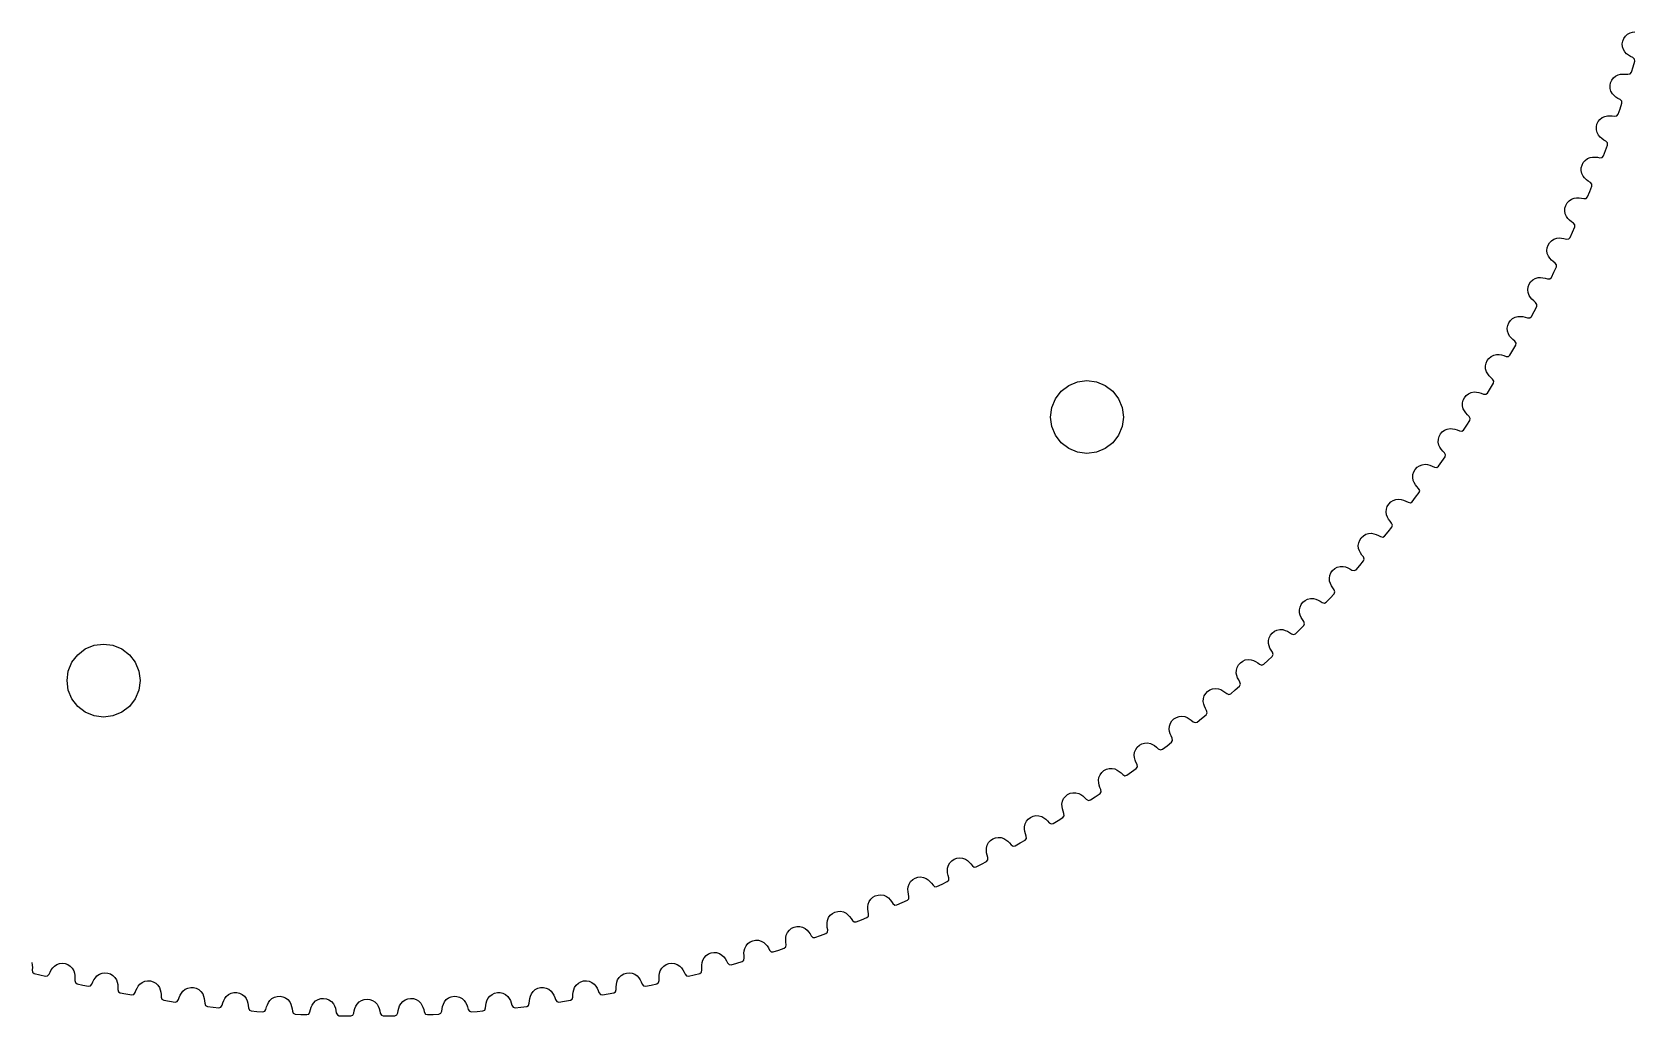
# Model space of a CAD drawing. Header units: metres. Extents: x -60 to 60, y -60 to 60.
# Drawn here: x -15.1 to 57.3, y -59.6 to -15.1 of the extents above; entities that cross this region are included whole.
import ezdxf

# ---------------------------------------------------------------- set-up
doc = ezdxf.new("R2010")
doc.units = ezdxf.units.M

msp = doc.modelspace()

# ---------------------------------------------------------------- linework, layer by layer
for p, q in [((56.9514, -15.2292), (57.0698, -15.1648)), ((57.0698, -15.1648), (57.1764, -15.139)), ((57.1764, -15.139), (57.2847, -15.1246)), ((56.714, -15.6675), (56.7337, -15.541)), ((56.7233, -15.7957), (56.714, -15.6675)), ((56.7621, -15.9202), (56.7233, -15.7957)), ((56.7337, -15.541), (56.7813, -15.422)), ((56.8312, -16.0358), (56.7621, -15.9202)), ((56.7813, -15.422), (56.8545, -15.3165)), ((56.8545, -15.3165), (56.9514, -15.2292)), ((56.9097, -16.1124), (56.8312, -16.0358)), ((56.9956, -16.18), (56.9097, -16.1124)), ((57.0882, -16.2379), (56.9956, -16.18)), ((57.1871, -16.2855), (57.0882, -16.2379)), ((57.264, -16.358), (57.1871, -16.2855)), ((57.2, -16.7011), (57.2723, -16.4493)), ((57.2723, -16.4493), (57.264, -16.358)), ((56.1827, -17.428), (56.2342, -17.3108)), ((56.2342, -17.3108), (56.311, -17.2077)), ((56.311, -17.2077), (56.4107, -17.1237)), ((56.4107, -17.1237), (56.5312, -17.0633)), ((56.5312, -17.0633), (56.6386, -17.0411)), ((56.6386, -17.0411), (56.7473, -17.0303)), ((56.7473, -17.0303), (56.8566, -17.0313)), ((56.8566, -17.0313), (56.9655, -17.0444)), ((56.9655, -17.0444), (57.0693, -17.0247)), ((57.0693, -17.0247), (57.1255, -16.9522)), ((57.1255, -16.9522), (57.2, -16.7011)), ((56.1588, -17.5539), (56.1827, -17.428)), ((56.1638, -17.6822), (56.1588, -17.5539)), ((56.1984, -17.808), (56.1638, -17.6822)), ((56.2636, -17.9259), (56.1984, -17.808)), ((56.3395, -18.0051), (56.2636, -17.9259)), ((56.4231, -18.0755), (56.3395, -18.0051)), ((56.5138, -18.1365), (56.4231, -18.0755)), ((56.611, -18.1873), (56.5138, -18.1365)), ((56.5271, -18.8516), (56.6099, -18.6031)), ((56.6099, -18.6031), (56.6907, -18.3539)), ((56.6854, -18.2623), (56.611, -18.1873)), ((56.6907, -18.3539), (56.6854, -18.2623)), ((55.5409, -19.4206), (55.569, -19.2957)), ((55.5415, -19.5491), (55.5409, -19.4206)), ((55.572, -19.6759), (55.5415, -19.5491)), ((55.569, -19.2957), (55.6244, -19.1802)), ((55.6244, -19.1802), (55.7045, -19.0798)), ((55.7045, -19.0798), (55.807, -18.9991)), ((55.807, -18.9991), (55.9294, -18.9428)), ((55.9294, -18.9428), (56.0375, -18.9241)), ((56.0375, -18.9241), (56.1466, -18.917)), ((56.1466, -18.917), (56.2557, -18.9217)), ((56.2557, -18.9217), (56.3641, -18.9384)), ((56.3641, -18.9384), (56.4685, -18.9222)), ((56.4685, -18.9222), (56.5271, -18.8516)), ((55.6332, -19.7959), (55.572, -19.6759)), ((55.7064, -19.8776), (55.6332, -19.7959)), ((55.7876, -19.9508), (55.7064, -19.8776)), ((55.8762, -20.0148), (55.7876, -19.9508)), ((55.9716, -20.0688), (55.8762, -20.0148)), ((55.9567, -20.4843), (56.0457, -20.2379)), ((56.0435, -20.1462), (55.9716, -20.0688)), ((56.0457, -20.2379), (56.0435, -20.1462)), ((54.9524, -21.0282), (55.0359, -20.9305)), ((55.0359, -20.9305), (55.141, -20.8533)), ((55.141, -20.8533), (55.2652, -20.8011)), ((55.2652, -20.8011), (55.3739, -20.7861)), ((55.3739, -20.7861), (55.4831, -20.7826)), ((55.4831, -20.7826), (55.592, -20.7909)), ((55.592, -20.7909), (55.6998, -20.8112)), ((55.6998, -20.8112), (55.8047, -20.7985)), ((55.8047, -20.7985), (55.8656, -20.7299)), ((55.8656, -20.7299), (55.9567, -20.4843)), ((54.8573, -21.3941), (54.8609, -21.2657)), ((54.8835, -21.5218), (54.8573, -21.3941)), ((54.8609, -21.2657), (54.8932, -21.1417)), ((54.9406, -21.6439), (54.8835, -21.5218)), ((54.8932, -21.1417), (54.9524, -21.0282)), ((55.0111, -21.7279), (54.9406, -21.6439)), ((55.0898, -21.8038), (55.0111, -21.7279)), ((55.1762, -21.8707), (55.0898, -21.8038)), ((55.1417, -22.5851), (55.241, -22.3427)), ((55.2698, -21.9279), (55.1762, -21.8707)), ((55.241, -22.3427), (55.3382, -22.0994)), ((55.339, -22.0077), (55.2698, -21.9279)), ((55.3382, -22.0994), (55.339, -22.0077)), ((54.1118, -23.2152), (54.1197, -23.087)), ((54.1197, -23.087), (54.1561, -22.9642)), ((54.1561, -22.9642), (54.2191, -22.8526)), ((54.2191, -22.8526), (54.3057, -22.7578)), ((54.3057, -22.7578), (54.4134, -22.6842)), ((54.4134, -22.6842), (54.5393, -22.6362)), ((54.5393, -22.6362), (54.6484, -22.6248)), ((54.6484, -22.6248), (54.7577, -22.625)), ((54.7577, -22.625), (54.8663, -22.6369)), ((54.8663, -22.6369), (54.9733, -22.6608)), ((54.9733, -22.6608), (55.0786, -22.6516)), ((55.0786, -22.6516), (55.1417, -22.5851)), ((54.1337, -23.3438), (54.1118, -23.2152)), ((54.1867, -23.4676), (54.1337, -23.3438)), ((54.2544, -23.554), (54.1867, -23.4676)), ((54.3305, -23.6324), (54.2544, -23.554)), ((54.4146, -23.7022), (54.3305, -23.6324)), ((54.5062, -23.7625), (54.4146, -23.7022)), ((54.5727, -23.8445), (54.5062, -23.7625)), ((54.5688, -23.9362), (54.5727, -23.8445)), ((53.4252, -24.6516), (53.515, -24.5597)), ((53.515, -24.5597), (53.625, -24.4897)), ((53.625, -24.4897), (53.7524, -24.446)), ((53.7524, -24.446), (53.8618, -24.4382)), ((53.8618, -24.4382), (53.9711, -24.442)), ((53.9711, -24.442), (54.0792, -24.4576)), ((54.0792, -24.4576), (54.1854, -24.4851)), ((54.1854, -24.4851), (54.2909, -24.4794)), ((54.2909, -24.4794), (54.3562, -24.4151)), ((54.3562, -24.4151), (54.4635, -24.1761)), ((54.4635, -24.1761), (54.5688, -23.9362)), ((53.3058, -25.0104), (53.3181, -24.8825)), ((53.3234, -25.1396), (53.3058, -25.0104)), ((53.3181, -24.8825), (53.3585, -24.761)), ((53.3723, -25.2652), (53.3234, -25.1396)), ((53.3585, -24.761), (53.4252, -24.6516)), ((53.437, -25.3537), (53.3723, -25.2652)), ((53.5105, -25.4347), (53.437, -25.3537)), ((53.5101, -26.2177), (53.6253, -25.9825)), ((53.5922, -25.5072), (53.5105, -25.4347)), ((53.6817, -25.5705), (53.5922, -25.5072)), ((53.6253, -25.9825), (53.7385, -25.7462)), ((53.7455, -25.6548), (53.6817, -25.5705)), ((53.7385, -25.7462), (53.7455, -25.6548)), ((52.4404, -26.7776), (52.4568, -26.6502)), ((52.4536, -26.9074), (52.4404, -26.7776)), ((52.4568, -26.6502), (52.5013, -26.5301)), ((52.5013, -26.5301), (52.5716, -26.423)), ((52.5716, -26.423), (52.6644, -26.3342)), ((52.6644, -26.3342), (52.7767, -26.2679)), ((52.7767, -26.2679), (52.9055, -26.2285)), ((52.9055, -26.2285), (53.0152, -26.2244)), ((53.0152, -26.2244), (53.1242, -26.2318)), ((53.1242, -26.2318), (53.2318, -26.251)), ((53.2318, -26.251), (53.337, -26.282)), ((53.337, -26.282), (53.4426, -26.2799)), ((53.4426, -26.2799), (53.5101, -26.2177)), ((52.4982, -27.0345), (52.4536, -26.9074)), ((52.56, -27.1252), (52.4982, -27.0345)), ((52.6307, -27.2085), (52.56, -27.1252)), ((52.7099, -27.2837), (52.6307, -27.2085)), ((52.7973, -27.35), (52.7099, -27.2837)), ((52.8582, -27.4364), (52.7973, -27.35)), ((52.8482, -27.5275), (52.8582, -27.4364)), ((51.5855, -28.2696), (51.6593, -28.165)), ((51.6593, -28.165), (51.755, -28.0793)), ((51.755, -28.0793), (51.8695, -28.0168)), ((51.8695, -28.0168), (51.9996, -27.9816)), ((51.9996, -27.9816), (52.1093, -27.9812)), ((52.1093, -27.9812), (52.218, -27.9923)), ((52.218, -27.9923), (52.3249, -28.0151)), ((52.3249, -28.0151), (52.429, -28.0496)), ((52.429, -28.0496), (52.5346, -28.051)), ((52.5346, -28.051), (52.6041, -27.9911)), ((52.6041, -27.9911), (52.7271, -27.7598)), ((52.7271, -27.7598), (52.8482, -27.5275)), ((51.5163, -28.515), (51.537, -28.3882)), ((51.5252, -28.6451), (51.5163, -28.515)), ((51.5656, -28.7736), (51.5252, -28.6451)), ((51.537, -28.3882), (51.5855, -28.2696)), ((51.6242, -28.8663), (51.5656, -28.7736)), ((51.6921, -28.952), (51.6242, -28.8663)), ((51.7688, -29.0298), (51.6921, -28.952)), ((51.6394, -29.7333), (51.7701, -29.5062)), ((51.8539, -29.099), (51.7688, -29.0298)), ((51.7701, -29.5062), (51.8989, -29.278)), ((51.9119, -29.1873), (51.8539, -29.099)), ((51.8989, -29.278), (51.9119, -29.1873)), ((50.5347, -30.2204), (50.5596, -30.0944)), ((50.5393, -30.3508), (50.5347, -30.2204)), ((50.5753, -30.4806), (50.5393, -30.3508)), ((50.5596, -30.0944), (50.6121, -29.9776)), ((50.6121, -29.9776), (50.6893, -29.8754)), ((50.6893, -29.8754), (50.7879, -29.793)), ((50.7879, -29.793), (50.9044, -29.7344)), ((50.9044, -29.7344), (51.0355, -29.7036)), ((51.0355, -29.7036), (51.1452, -29.7068)), ((51.1452, -29.7068), (51.2535, -29.7216)), ((51.2535, -29.7216), (51.3595, -29.7479)), ((51.3595, -29.7479), (51.4624, -29.7859)), ((51.4624, -29.7859), (51.568, -29.7908)), ((51.568, -29.7908), (51.6394, -29.7333)), ((31.3602, -31.3602), (31.7019, -31.098)), ((31.7019, -31.098), (32.0999, -30.9331)), ((32.0999, -30.9331), (32.5269, -30.8769)), ((32.5269, -30.8769), (32.9539, -30.9331)), ((32.9539, -30.9331), (33.3519, -31.098)), ((33.3519, -31.098), (33.6936, -31.3602)), ((50.6308, -30.5752), (50.5753, -30.4806)), ((50.6958, -30.6631), (50.6308, -30.5752)), ((50.7699, -30.7434), (50.6958, -30.6631)), ((50.7552, -31.2196), (50.8916, -30.9959)), ((50.8526, -30.8154), (50.7699, -30.7434)), ((50.9076, -30.9056), (50.8526, -30.8154)), ((50.8916, -30.9959), (50.9076, -30.9056)), ((30.9331, -32.0999), (31.098, -31.7019)), ((31.098, -31.7019), (31.3602, -31.3602)), ((33.6936, -31.3602), (33.9558, -31.7019)), ((33.9558, -31.7019), (34.1207, -32.0999)), ((49.4967, -31.8922), (49.5258, -31.7671)), ((49.5258, -31.7671), (49.5821, -31.652)), ((49.5821, -31.652), (49.6628, -31.5525)), ((49.6628, -31.5525), (49.764, -31.4734)), ((49.764, -31.4734), (49.8824, -31.4187)), ((49.8824, -31.4187), (50.0145, -31.3923)), ((50.0145, -31.3923), (50.124, -31.3992)), ((50.124, -31.3992), (50.2317, -31.4176)), ((50.2317, -31.4176), (50.3368, -31.4474)), ((50.3368, -31.4474), (50.4384, -31.4888)), ((50.4384, -31.4888), (50.5437, -31.4973)), ((50.5437, -31.4973), (50.617, -31.4422)), ((50.617, -31.4422), (50.7552, -31.2196)), ((30.8769, -32.5269), (30.9331, -32.0999)), ((30.9331, -32.9539), (30.8769, -32.5269)), ((34.1207, -32.0999), (34.1769, -32.5269)), ((34.1769, -32.5269), (34.1207, -32.9539)), ((49.4969, -32.0226), (49.4967, -31.8922)), ((49.5285, -32.1536), (49.4969, -32.0226)), ((49.5809, -32.25), (49.5285, -32.1536)), ((49.6429, -32.34), (49.5809, -32.25)), ((49.7142, -32.4227), (49.6429, -32.34)), ((49.7945, -32.4975), (49.7142, -32.4227)), ((49.8465, -32.5894), (49.7945, -32.4975)), ((31.098, -33.3519), (30.9331, -32.9539)), ((34.1207, -32.9539), (33.9558, -33.3519)), ((48.4366, -33.4042), (48.4968, -33.2912)), ((48.4968, -33.2912), (48.5807, -33.1944)), ((48.5807, -33.1944), (48.6845, -33.1187)), ((48.6845, -33.1187), (48.8047, -33.068)), ((48.8047, -33.068), (48.9376, -33.0461)), ((48.9376, -33.0461), (49.0468, -33.0566)), ((49.0468, -33.0566), (49.1539, -33.0786)), ((49.1539, -33.0786), (49.2579, -33.1119)), ((49.2579, -33.1119), (49.358, -33.1567)), ((49.358, -33.1567), (49.463, -33.1686)), ((49.463, -33.1686), (49.5381, -33.116)), ((49.5381, -33.116), (49.6837, -32.8982)), ((49.6837, -32.8982), (49.8274, -32.6791)), ((49.8274, -32.6791), (49.8465, -32.5894)), ((31.3602, -33.6936), (31.098, -33.3519)), ((31.7019, -33.9558), (31.3602, -33.6936)), ((32.0999, -34.1207), (31.7019, -33.9558)), ((33.3519, -33.9558), (32.9539, -34.1207)), ((33.6936, -33.6936), (33.3519, -33.9558)), ((33.9558, -33.3519), (33.6936, -33.6936)), ((48.3992, -33.6587), (48.4033, -33.5283)), ((48.4265, -33.7906), (48.3992, -33.6587)), ((48.4033, -33.5283), (48.4366, -33.4042)), ((48.4756, -33.8887), (48.4265, -33.7906)), ((48.5345, -33.9807), (48.4756, -33.8887)), ((48.603, -34.0658), (48.5345, -33.9807)), ((32.5269, -34.1769), (32.0999, -34.1207)), ((32.9539, -34.1207), (32.5269, -34.1769)), ((47.4444, -34.7992), (47.5507, -34.727)), ((47.5507, -34.727), (47.6724, -34.6803)), ((47.6724, -34.6803), (47.806, -34.6628)), ((47.806, -34.6628), (47.9148, -34.677)), ((47.9148, -34.677), (48.0211, -34.7025)), ((48.0211, -34.7025), (48.124, -34.7393)), ((48.124, -34.7393), (48.2225, -34.7874)), ((48.3271, -34.8029), (48.4039, -34.7528)), ((48.4039, -34.7528), (48.5567, -34.54)), ((48.5567, -34.54), (48.7076, -34.3259)), ((48.6808, -34.1432), (48.603, -34.0658)), ((48.7297, -34.2369), (48.6808, -34.1432)), ((48.7076, -34.3259), (48.7297, -34.2369)), ((47.2475, -35.2571), (47.256, -35.127)), ((47.2703, -35.3899), (47.2475, -35.2571)), ((47.256, -35.127), (47.2934, -35.0041)), ((47.3161, -35.4896), (47.2703, -35.3899)), ((47.2934, -35.0041), (47.3573, -34.8931)), ((47.3573, -34.8931), (47.4444, -34.7992)), ((48.2225, -34.7874), (48.3271, -34.8029)), ((47.2156, -36.3509), (47.3754, -36.1432)), ((47.372, -35.5835), (47.3161, -35.4896)), ((47.4376, -35.6709), (47.372, -35.5835)), ((47.3754, -36.1432), (47.5334, -35.9342)), ((47.5127, -35.7508), (47.4376, -35.6709)), ((47.5584, -35.8461), (47.5127, -35.7508)), ((47.5334, -35.9342), (47.5584, -35.8461)), ((46.043, -36.8162), (46.0558, -36.6864)), ((46.0614, -36.9497), (46.043, -36.8162)), ((46.0558, -36.6864), (46.0973, -36.5648)), ((46.0973, -36.5648), (46.1649, -36.456)), ((46.1649, -36.456), (46.2551, -36.3651)), ((46.2551, -36.3651), (46.3637, -36.2965)), ((46.3637, -36.2965), (46.487, -36.254)), ((46.487, -36.254), (46.6211, -36.2409)), ((46.6211, -36.2409), (46.7293, -36.2588)), ((46.7293, -36.2588), (46.8347, -36.2878)), ((46.8347, -36.2878), (46.9363, -36.328)), ((46.9363, -36.328), (47.0332, -36.3794)), ((47.0332, -36.3794), (47.1371, -36.3983)), ((47.1371, -36.3983), (47.2156, -36.3509)), ((46.1038, -37.0508), (46.0614, -36.9497)), ((46.1565, -37.1466), (46.1038, -37.0508)), ((46.1412, -37.7061), (46.3061, -37.5025)), ((46.2191, -37.2361), (46.1565, -37.1466)), ((46.2916, -37.3185), (46.2191, -37.2361)), ((46.3341, -37.4152), (46.2916, -37.3185)), ((46.3061, -37.5025), (46.3341, -37.4152)), ((44.787, -38.3342), (44.8042, -38.2049)), ((44.801, -38.4682), (44.787, -38.3342)), ((44.8042, -38.2049), (44.8498, -38.0848)), ((44.8498, -38.0848), (44.9209, -37.9783)), ((44.9209, -37.9783), (45.0141, -37.8904)), ((45.0141, -37.8904), (45.125, -37.8255)), ((45.125, -37.8255), (45.2496, -37.7871)), ((45.2496, -37.7871), (45.384, -37.7785)), ((45.384, -37.7785), (45.4916, -37.8)), ((45.4916, -37.8), (45.596, -37.8325)), ((45.596, -37.8325), (45.6962, -37.8761)), ((45.6962, -37.8761), (45.7913, -37.9307)), ((45.7913, -37.9307), (45.8946, -37.953)), ((45.8946, -37.953), (45.9746, -37.9082)), ((45.9746, -37.9082), (46.1412, -37.7061)), ((44.84, -38.5707), (44.801, -38.4682)), ((44.8895, -38.6682), (44.84, -38.5707)), ((44.8555, -39.2268), (45.0271, -39.0289)), ((44.9491, -38.7597), (44.8895, -38.6682)), ((45.0187, -38.8445), (44.9491, -38.7597)), ((45.058, -38.9426), (45.0187, -38.8445)), ((45.0271, -39.0289), (45.058, -38.9426)), ((43.4811, -39.8093), (43.5026, -39.6807)), ((43.4906, -39.9437), (43.4811, -39.8093)), ((43.5026, -39.6807), (43.5521, -39.5622)), ((43.5521, -39.5622), (43.6268, -39.4581)), ((43.6268, -39.4581), (43.7229, -39.3734)), ((43.7229, -39.3734), (43.8358, -39.3122)), ((43.8358, -39.3122), (43.9617, -39.278)), ((43.9617, -39.278), (44.0963, -39.2739)), ((44.0963, -39.2739), (44.2031, -39.299)), ((44.2031, -39.299), (44.3063, -39.335)), ((44.3063, -39.335), (44.405, -39.3819)), ((44.405, -39.3819), (44.4983, -39.4396)), ((44.4983, -39.4396), (44.6007, -39.4654)), ((44.6007, -39.4654), (44.6822, -39.4233)), ((44.6822, -39.4233), (44.8555, -39.2268)), ((43.5261, -40.0475), (43.4906, -39.9437)), ((43.5197, -40.7038), (43.6978, -40.5117)), ((43.5723, -40.1466), (43.5261, -40.0475)), ((43.6288, -40.24), (43.5723, -40.1466)), ((43.6956, -40.3271), (43.6288, -40.24)), ((43.7316, -40.4264), (43.6956, -40.3271)), ((43.6978, -40.5117), (43.7316, -40.4264)), ((42.1266, -41.24), (42.1524, -41.1122)), ((42.1315, -41.3746), (42.1266, -41.24)), ((42.1524, -41.1122), (42.2058, -40.9954)), ((42.2058, -40.9954), (42.2839, -40.8938)), ((42.2839, -40.8938), (42.3828, -40.8124)), ((42.3828, -40.8124), (42.4977, -40.7551)), ((42.4977, -40.7551), (42.6246, -40.725)), ((42.6246, -40.725), (42.7594, -40.7255)), ((42.7594, -40.7255), (42.8653, -40.7541)), ((42.8653, -40.7541), (42.9672, -40.7935)), ((42.9672, -40.7935), (43.0643, -40.8437)), ((43.0643, -40.8437), (43.1555, -40.9045)), ((43.1555, -40.9045), (43.2571, -40.9337)), ((43.2571, -40.9337), (43.3399, -40.8944)), ((43.3399, -40.8944), (43.5197, -40.7038)), ((42.1636, -41.4796), (42.1315, -41.3746)), ((42.1353, -42.1353), (42.3197, -41.9492)), ((42.2065, -41.5801), (42.1636, -41.4796)), ((42.2599, -41.6754), (42.2065, -41.5801)), ((42.3237, -41.7646), (42.2599, -41.6754)), ((42.3197, -41.9492), (42.3563, -41.8651)), ((42.3563, -41.8651), (42.3237, -41.7646)), ((40.725, -42.6246), (40.7551, -42.4977)), ((40.7255, -42.7594), (40.725, -42.6246)), ((40.7551, -42.4977), (40.8124, -42.3828)), ((40.8124, -42.3828), (40.8938, -42.2839)), ((40.8938, -42.2839), (40.9954, -42.2058)), ((40.9954, -42.2058), (41.1122, -42.1524)), ((41.1122, -42.1524), (41.24, -42.1266)), ((41.24, -42.1266), (41.3746, -42.1315)), ((41.3746, -42.1315), (41.4796, -42.1636)), ((41.4796, -42.1636), (41.5801, -42.2065)), ((41.5801, -42.2065), (41.6754, -42.2599)), ((41.6754, -42.2599), (41.7646, -42.3237)), ((41.7646, -42.3237), (41.8651, -42.3563)), ((41.8651, -42.3563), (41.9492, -42.3197)), ((41.9492, -42.3197), (42.1353, -42.1353)), ((-13.3346, -43.6076), (-13.0724, -43.2659)), ((-13.0724, -43.2659), (-12.7307, -43.0036)), ((-12.7307, -43.0036), (-12.3327, -42.8388)), ((-12.3327, -42.8388), (-11.9057, -42.7826)), ((-11.9057, -42.7826), (-11.4786, -42.8388)), ((-11.4786, -42.8388), (-11.0807, -43.0036)), ((-11.0807, -43.0036), (-10.7389, -43.2659)), ((-10.7389, -43.2659), (-10.4767, -43.6076)), ((40.7038, -43.5197), (40.8944, -43.3399)), ((40.7541, -42.8653), (40.7255, -42.7594)), ((40.7935, -42.9672), (40.7541, -42.8653)), ((40.8437, -43.0643), (40.7935, -42.9672)), ((40.9045, -43.1555), (40.8437, -43.0643)), ((40.8944, -43.3399), (40.9337, -43.2571)), ((40.9337, -43.2571), (40.9045, -43.1555)), ((-13.5557, -44.4326), (-13.4995, -44.0055)), ((-13.4995, -44.0055), (-13.3346, -43.6076)), ((-10.4767, -43.6076), (-10.3119, -44.0055)), ((-10.3119, -44.0055), (-10.2557, -44.4326)), ((39.2739, -44.0963), (39.278, -43.9617)), ((39.299, -44.2031), (39.2739, -44.0963)), ((39.278, -43.9617), (39.3122, -43.8358)), ((39.3122, -43.8358), (39.3734, -43.7229)), ((39.3734, -43.7229), (39.4581, -43.6268)), ((39.4581, -43.6268), (39.5622, -43.5521)), ((39.5622, -43.5521), (39.6807, -43.5026)), ((39.6807, -43.5026), (39.8093, -43.4811)), ((39.8093, -43.4811), (39.9437, -43.4906)), ((39.9437, -43.4906), (40.0475, -43.5261)), ((40.0475, -43.5261), (40.1466, -43.5723)), ((40.1466, -43.5723), (40.24, -43.6288)), ((40.24, -43.6288), (40.3271, -43.6956)), ((40.3271, -43.6956), (40.4264, -43.7316)), ((40.4264, -43.7316), (40.5117, -43.6978)), ((40.5117, -43.6978), (40.7038, -43.5197)), ((-13.4995, -44.8596), (-13.5557, -44.4326)), ((-13.3346, -45.2576), (-13.4995, -44.8596)), ((-10.3119, -44.8596), (-10.4767, -45.2576)), ((-10.2557, -44.4326), (-10.3119, -44.8596)), ((37.9783, -44.9209), (38.0848, -44.8498)), ((38.0848, -44.8498), (38.2049, -44.8042)), ((38.2049, -44.8042), (38.3342, -44.787)), ((38.3342, -44.787), (38.4682, -44.801)), ((38.4682, -44.801), (38.5707, -44.84)), ((38.5707, -44.84), (38.6682, -44.8895)), ((38.6682, -44.8895), (38.7597, -44.9491)), ((39.0289, -45.0271), (39.2268, -44.8555)), ((39.2268, -44.8555), (39.4233, -44.6822)), ((39.335, -44.3063), (39.299, -44.2031)), ((39.3819, -44.405), (39.335, -44.3063)), ((39.4396, -44.4983), (39.3819, -44.405)), ((39.4233, -44.6822), (39.4654, -44.6007)), ((39.4654, -44.6007), (39.4396, -44.4983)), ((-13.0724, -45.5993), (-13.3346, -45.2576)), ((-12.7307, -45.8615), (-13.0724, -45.5993)), ((-10.7389, -45.5993), (-11.0807, -45.8615)), ((-10.4767, -45.2576), (-10.7389, -45.5993)), ((37.7785, -45.384), (37.7871, -45.2496)), ((37.8, -45.4916), (37.7785, -45.384)), ((37.7871, -45.2496), (37.8255, -45.125)), ((37.8325, -45.596), (37.8, -45.4916)), ((37.8255, -45.125), (37.8904, -45.0141)), ((37.8761, -45.6962), (37.8325, -45.596)), ((37.8904, -45.0141), (37.9783, -44.9209)), ((38.7597, -44.9491), (38.8445, -45.0187)), ((38.8445, -45.0187), (38.9426, -45.058)), ((38.9426, -45.058), (39.0289, -45.0271)), ((-12.3327, -46.0264), (-12.7307, -45.8615)), ((-11.9057, -46.0826), (-12.3327, -46.0264)), ((-11.4786, -46.0264), (-11.9057, -46.0826)), ((-11.0807, -45.8615), (-11.4786, -46.0264)), ((36.2965, -46.3637), (36.3651, -46.2551)), ((36.3651, -46.2551), (36.456, -46.1649)), ((36.456, -46.1649), (36.5648, -46.0973)), ((36.5648, -46.0973), (36.6864, -46.0558)), ((36.6864, -46.0558), (36.8162, -46.043)), ((36.8162, -46.043), (36.9497, -46.0614)), ((36.9497, -46.0614), (37.0508, -46.1038)), ((37.0508, -46.1038), (37.1466, -46.1565)), ((37.1466, -46.1565), (37.2361, -46.2191)), ((37.2361, -46.2191), (37.3185, -46.2916)), ((37.3185, -46.2916), (37.4152, -46.3341)), ((37.4152, -46.3341), (37.5025, -46.3061)), ((37.5025, -46.3061), (37.7061, -46.1412)), ((37.7061, -46.1412), (37.9082, -45.9746)), ((37.9307, -45.7913), (37.8761, -45.6962)), ((37.9082, -45.9746), (37.953, -45.8946)), ((37.953, -45.8946), (37.9307, -45.7913)), ((36.2409, -46.6211), (36.254, -46.487)), ((36.2588, -46.7293), (36.2409, -46.6211)), ((36.254, -46.487), (36.2965, -46.3637)), ((36.2878, -46.8347), (36.2588, -46.7293)), ((36.328, -46.9363), (36.2878, -46.8347)), ((36.3794, -47.0332), (36.328, -46.9363)), ((36.3983, -47.1371), (36.3794, -47.0332)), ((34.6628, -47.806), (34.6803, -47.6724)), ((34.6803, -47.6724), (34.727, -47.5507)), ((34.727, -47.5507), (34.7992, -47.4444)), ((34.7992, -47.4444), (34.8931, -47.3573)), ((34.8931, -47.3573), (35.0041, -47.2934)), ((35.0041, -47.2934), (35.127, -47.256)), ((35.127, -47.256), (35.2571, -47.2475)), ((35.2571, -47.2475), (35.3899, -47.2703)), ((35.3899, -47.2703), (35.4896, -47.3161)), ((35.4896, -47.3161), (35.5835, -47.372)), ((35.5835, -47.372), (35.6709, -47.4376)), ((35.6709, -47.4376), (35.7508, -47.5127)), ((35.7508, -47.5127), (35.8461, -47.5584)), ((35.8461, -47.5584), (35.9342, -47.5334)), ((35.9342, -47.5334), (36.1432, -47.3754)), ((36.1432, -47.3754), (36.3509, -47.2156)), ((36.3509, -47.2156), (36.3983, -47.1371)), ((33.1944, -48.5807), (33.2912, -48.4968)), ((33.2912, -48.4968), (33.4042, -48.4366)), ((33.4042, -48.4366), (33.5283, -48.4033)), ((33.5283, -48.4033), (33.6587, -48.3992)), ((33.6587, -48.3992), (33.7906, -48.4265)), ((33.7906, -48.4265), (33.8887, -48.4756)), ((33.8887, -48.4756), (33.9807, -48.5345)), ((34.54, -48.5567), (34.7528, -48.4039)), ((34.677, -47.9148), (34.6628, -47.806)), ((34.7025, -48.0211), (34.677, -47.9148)), ((34.7393, -48.124), (34.7025, -48.0211)), ((34.7874, -48.2225), (34.7393, -48.124)), ((34.7528, -48.4039), (34.8029, -48.3271)), ((34.8029, -48.3271), (34.7874, -48.2225)), ((33.0461, -48.9376), (33.068, -48.8047)), ((33.0566, -49.0468), (33.0461, -48.9376)), ((33.0786, -49.1539), (33.0566, -49.0468)), ((33.068, -48.8047), (33.1187, -48.6845)), ((33.1119, -49.2579), (33.0786, -49.1539)), ((33.1187, -48.6845), (33.1944, -48.5807)), ((33.9807, -48.5345), (34.0658, -48.603)), ((34.0658, -48.603), (34.1432, -48.6808)), ((34.1432, -48.6808), (34.2369, -48.7297)), ((34.2369, -48.7297), (34.3259, -48.7076)), ((34.3259, -48.7076), (34.54, -48.5567)), ((31.3923, -50.0145), (31.4187, -49.8824)), ((31.4187, -49.8824), (31.4734, -49.764)), ((31.4734, -49.764), (31.5525, -49.6628)), ((31.5525, -49.6628), (31.652, -49.5821)), ((31.652, -49.5821), (31.7671, -49.5258)), ((31.7671, -49.5258), (31.8922, -49.4967)), ((31.8922, -49.4967), (32.0226, -49.4969)), ((32.0226, -49.4969), (32.1536, -49.5285)), ((32.1536, -49.5285), (32.25, -49.5809)), ((32.25, -49.5809), (32.34, -49.6429)), ((32.34, -49.6429), (32.4227, -49.7142)), ((32.4227, -49.7142), (32.4975, -49.7945)), ((32.4975, -49.7945), (32.5894, -49.8465)), ((32.5894, -49.8465), (32.6791, -49.8274)), ((32.6791, -49.8274), (32.8982, -49.6837)), ((32.8982, -49.6837), (33.116, -49.5381)), ((33.1567, -49.358), (33.1119, -49.2579)), ((33.116, -49.5381), (33.1686, -49.463)), ((33.1686, -49.463), (33.1567, -49.358)), ((29.793, -50.7879), (29.8754, -50.6893)), ((29.8754, -50.6893), (29.9776, -50.6121)), ((29.9776, -50.6121), (30.0944, -50.5596)), ((30.0944, -50.5596), (30.2204, -50.5347)), ((30.2204, -50.5347), (30.3508, -50.5393)), ((30.3508, -50.5393), (30.4806, -50.5753)), ((30.4806, -50.5753), (30.5752, -50.6308)), ((30.5752, -50.6308), (30.6631, -50.6958)), ((31.2196, -50.7552), (31.4422, -50.617)), ((31.3992, -50.124), (31.3923, -50.0145)), ((31.4176, -50.2317), (31.3992, -50.124)), ((31.4474, -50.3368), (31.4176, -50.2317)), ((31.4422, -50.617), (31.4973, -50.5437)), ((31.4888, -50.4384), (31.4474, -50.3368)), ((31.4973, -50.5437), (31.4888, -50.4384)), ((29.7036, -51.0355), (29.7344, -50.9044)), ((29.7068, -51.1452), (29.7036, -51.0355)), ((29.7216, -51.2535), (29.7068, -51.1452)), ((29.7479, -51.3595), (29.7216, -51.2535)), ((29.7344, -50.9044), (29.793, -50.7879)), ((29.7859, -51.4624), (29.7479, -51.3595)), ((30.6631, -50.6958), (30.7434, -50.7699)), ((30.7434, -50.7699), (30.8154, -50.8526)), ((30.8154, -50.8526), (30.9056, -50.9076)), ((30.9056, -50.9076), (30.9959, -50.8916)), ((30.9959, -50.8916), (31.2196, -50.7552)), ((27.9812, -52.1093), (27.9816, -51.9996)), ((27.9923, -52.218), (27.9812, -52.1093)), ((27.9816, -51.9996), (28.0168, -51.8695)), ((28.0168, -51.8695), (28.0793, -51.755)), ((28.0793, -51.755), (28.165, -51.6593)), ((28.165, -51.6593), (28.2696, -51.5855)), ((28.2696, -51.5855), (28.3882, -51.537)), ((28.3882, -51.537), (28.515, -51.5163)), ((28.515, -51.5163), (28.6451, -51.5252)), ((28.6451, -51.5252), (28.7736, -51.5656)), ((28.7736, -51.5656), (28.8663, -51.6242)), ((28.8663, -51.6242), (28.952, -51.6921)), ((28.952, -51.6921), (29.0298, -51.7688)), ((29.0298, -51.7688), (29.099, -51.8539)), ((29.099, -51.8539), (29.1873, -51.9119)), ((29.1873, -51.9119), (29.278, -51.8989)), ((29.278, -51.8989), (29.5062, -51.7701)), ((29.5062, -51.7701), (29.7333, -51.6394)), ((29.7333, -51.6394), (29.7908, -51.568)), ((29.7908, -51.568), (29.7859, -51.4624)), ((26.2285, -52.9055), (26.2679, -52.7767)), ((26.2679, -52.7767), (26.3342, -52.6644)), ((26.3342, -52.6644), (26.423, -52.5716)), ((26.423, -52.5716), (26.5301, -52.5013)), ((26.5301, -52.5013), (26.6502, -52.4568)), ((26.6502, -52.4568), (26.7776, -52.4404)), ((26.7776, -52.4404), (26.9074, -52.4536)), ((26.9074, -52.4536), (27.0345, -52.4982)), ((27.0345, -52.4982), (27.1252, -52.56)), ((27.1252, -52.56), (27.2085, -52.6307)), ((27.2085, -52.6307), (27.2837, -52.7099)), ((27.2837, -52.7099), (27.35, -52.7973)), ((27.35, -52.7973), (27.4364, -52.8582)), ((27.4364, -52.8582), (27.5275, -52.8482)), ((27.5275, -52.8482), (27.7598, -52.7271)), ((27.7598, -52.7271), (27.9911, -52.6041)), ((27.9911, -52.6041), (28.051, -52.5346)), ((28.0151, -52.3249), (27.9923, -52.218)), ((28.0496, -52.429), (28.0151, -52.3249)), ((28.051, -52.5346), (28.0496, -52.429)), ((24.4897, -53.625), (24.5597, -53.515)), ((24.5597, -53.515), (24.6516, -53.4252)), ((24.6516, -53.4252), (24.761, -53.3585)), ((24.761, -53.3585), (24.8825, -53.3181)), ((24.8825, -53.3181), (25.0104, -53.3058)), ((25.0104, -53.3058), (25.1396, -53.3234)), ((25.1396, -53.3234), (25.2652, -53.3723)), ((25.2652, -53.3723), (25.3537, -53.437)), ((25.3537, -53.437), (25.4347, -53.5105)), ((25.4347, -53.5105), (25.5072, -53.5922)), ((25.9825, -53.6253), (26.2177, -53.5101)), ((26.2177, -53.5101), (26.2799, -53.4426)), ((26.2244, -53.0152), (26.2285, -52.9055)), ((26.2318, -53.1242), (26.2244, -53.0152)), ((26.251, -53.2318), (26.2318, -53.1242)), ((26.282, -53.337), (26.251, -53.2318)), ((26.2799, -53.4426), (26.282, -53.337)), ((22.6842, -54.4134), (22.7578, -54.3057)), ((22.7578, -54.3057), (22.8526, -54.2191)), ((22.8526, -54.2191), (22.9642, -54.1561)), ((22.9642, -54.1561), (23.087, -54.1197)), ((23.087, -54.1197), (23.2152, -54.1118)), ((23.2152, -54.1118), (23.3438, -54.1337)), ((23.3438, -54.1337), (23.4676, -54.1867)), ((23.4676, -54.1867), (23.554, -54.2544)), ((23.554, -54.2544), (23.6324, -54.3305)), ((24.4151, -54.3562), (24.4794, -54.2909)), ((24.4382, -53.8618), (24.446, -53.7524)), ((24.442, -53.9711), (24.4382, -53.8618)), ((24.4576, -54.0792), (24.442, -53.9711)), ((24.446, -53.7524), (24.4897, -53.625)), ((24.4851, -54.1854), (24.4576, -54.0792)), ((24.4794, -54.2909), (24.4851, -54.1854)), ((25.5072, -53.5922), (25.5705, -53.6817)), ((25.5705, -53.6817), (25.6548, -53.7455)), ((25.6548, -53.7455), (25.7462, -53.7385)), ((25.7462, -53.7385), (25.9825, -53.6253)), ((20.8533, -55.141), (20.9305, -55.0359)), ((20.9305, -55.0359), (21.0282, -54.9524)), ((21.0282, -54.9524), (21.1417, -54.8932)), ((21.1417, -54.8932), (21.2657, -54.8609)), ((21.2657, -54.8609), (21.3941, -54.8573)), ((21.3941, -54.8573), (21.5218, -54.8835)), ((21.5218, -54.8835), (21.6439, -54.9406)), ((21.6439, -54.9406), (21.7279, -55.0111)), ((21.7279, -55.0111), (21.8038, -55.0898)), ((22.6248, -54.6484), (22.6362, -54.5393)), ((22.625, -54.7577), (22.6248, -54.6484)), ((22.6369, -54.8663), (22.625, -54.7577)), ((22.6362, -54.5393), (22.6842, -54.4134)), ((22.6608, -54.9733), (22.6369, -54.8663)), ((22.6516, -55.0786), (22.6608, -54.9733)), ((23.6324, -54.3305), (23.7022, -54.4146)), ((23.7022, -54.4146), (23.7625, -54.5062)), ((23.7625, -54.5062), (23.8445, -54.5727)), ((23.8445, -54.5727), (23.9362, -54.5688)), ((23.9362, -54.5688), (24.1761, -54.4635)), ((24.1761, -54.4635), (24.4151, -54.3562)), ((18.9991, -55.807), (19.0798, -55.7045)), ((19.0798, -55.7045), (19.1802, -55.6244)), ((19.1802, -55.6244), (19.2957, -55.569)), ((19.2957, -55.569), (19.4206, -55.5409)), ((19.4206, -55.5409), (19.5491, -55.5415)), ((19.5491, -55.5415), (19.6759, -55.572)), ((19.6759, -55.572), (19.7959, -55.6332)), ((19.7959, -55.6332), (19.8776, -55.7064)), ((19.8776, -55.7064), (19.9508, -55.7876)), ((20.7826, -55.4831), (20.7861, -55.3739)), ((20.7909, -55.592), (20.7826, -55.4831)), ((20.7861, -55.3739), (20.8011, -55.2652)), ((20.8112, -55.6998), (20.7909, -55.592)), ((20.7985, -55.8047), (20.8112, -55.6998)), ((20.8011, -55.2652), (20.8533, -55.141)), ((21.8038, -55.0898), (21.8707, -55.1762)), ((21.8707, -55.1762), (21.9279, -55.2698)), ((21.9279, -55.2698), (22.0077, -55.339)), ((22.0077, -55.339), (22.0994, -55.3382)), ((22.0994, -55.3382), (22.3427, -55.241)), ((22.3427, -55.241), (22.5851, -55.1417)), ((22.5851, -55.1417), (22.6516, -55.0786)), ((17.0633, -56.5312), (17.1237, -56.4107)), ((17.1237, -56.4107), (17.2077, -56.311)), ((17.2077, -56.311), (17.3108, -56.2342)), ((17.3108, -56.2342), (17.428, -56.1827)), ((17.428, -56.1827), (17.5539, -56.1588)), ((17.5539, -56.1588), (17.6822, -56.1638)), ((17.6822, -56.1638), (17.808, -56.1984)), ((17.808, -56.1984), (17.9259, -56.2636)), ((17.9259, -56.2636), (18.0051, -56.3395)), ((18.0051, -56.3395), (18.0755, -56.4231)), ((18.0755, -56.4231), (18.1365, -56.5138)), ((18.8516, -56.5271), (18.9222, -56.4685)), ((18.917, -56.1466), (18.9241, -56.0375)), ((18.9217, -56.2557), (18.917, -56.1466)), ((18.9384, -56.3641), (18.9217, -56.2557)), ((18.9222, -56.4685), (18.9384, -56.3641)), ((18.9241, -56.0375), (18.9428, -55.9294)), ((18.9428, -55.9294), (18.9991, -55.807)), ((19.9508, -55.7876), (20.0148, -55.8762)), ((20.0148, -55.8762), (20.0688, -55.9716)), ((20.0688, -55.9716), (20.1462, -56.0435)), ((20.1462, -56.0435), (20.2379, -56.0457)), ((20.2379, -56.0457), (20.4843, -55.9567)), ((20.4843, -55.9567), (20.7299, -55.8656)), ((20.7299, -55.8656), (20.7985, -55.8047)), ((-15.139, -57.1764), (-15.1246, -57.2847)), ((-13.8914, -57.2194), (-13.7637, -57.2059)), ((-13.7637, -57.2059), (-13.6365, -57.2213)), ((13.6365, -57.2213), (13.7637, -57.2059)), ((13.7637, -57.2059), (13.8914, -57.2194)), ((15.1246, -57.2847), (15.139, -57.1764)), ((15.139, -57.1764), (15.1648, -57.0698)), ((15.1648, -57.0698), (15.2292, -56.9514)), ((15.2292, -56.9514), (15.3165, -56.8545)), ((15.3165, -56.8545), (15.422, -56.7813)), ((15.422, -56.7813), (15.541, -56.7337)), ((15.541, -56.7337), (15.6675, -56.714)), ((15.6675, -56.714), (15.7957, -56.7233)), ((15.7957, -56.7233), (15.9202, -56.7621)), ((15.9202, -56.7621), (16.0358, -56.8312)), ((16.0358, -56.8312), (16.1124, -56.9097)), ((16.1124, -56.9097), (16.18, -56.9956)), ((16.18, -56.9956), (16.2379, -57.0882)), ((16.2379, -57.0882), (16.2855, -57.1871)), ((16.2855, -57.1871), (16.358, -57.264)), ((16.4493, -57.2723), (16.7011, -57.2)), ((16.7011, -57.2), (16.9522, -57.1255)), ((16.9522, -57.1255), (17.0247, -57.0693)), ((17.0247, -57.0693), (17.0444, -56.9655)), ((17.0303, -56.7473), (17.0411, -56.6386)), ((17.0313, -56.8566), (17.0303, -56.7473)), ((17.0444, -56.9655), (17.0313, -56.8566)), ((17.0411, -56.6386), (17.0633, -56.5312)), ((18.1365, -56.5138), (18.1873, -56.611)), ((18.1873, -56.611), (18.2623, -56.6854)), ((18.2623, -56.6854), (18.3539, -56.6907)), ((18.3539, -56.6907), (18.6031, -56.6099)), ((18.6031, -56.6099), (18.8516, -56.5271)), ((-15.1219, -57.3939), (-15.1314, -57.5032)), ((-15.1314, -57.5032), (-15.1082, -57.6063)), ((-15.1246, -57.2847), (-15.1219, -57.3939)), ((-15.1082, -57.6063), (-15.0339, -57.66)), ((-15.0339, -57.66), (-14.7804, -57.7261)), ((-14.7804, -57.7261), (-14.5263, -57.79)), ((-14.5263, -57.79), (-14.4353, -57.7786)), ((-14.4353, -57.7786), (-14.3655, -57.6993)), ((-14.3655, -57.6993), (-14.3213, -57.5989)), ((-14.3213, -57.5989), (-14.2665, -57.5044)), ((-14.2665, -57.5044), (-14.2018, -57.4163)), ((-14.2018, -57.4163), (-14.1279, -57.3353)), ((-14.1279, -57.3353), (-14.0146, -57.2624)), ((-14.0146, -57.2624), (-13.8914, -57.2194)), ((-13.6365, -57.2213), (-13.5161, -57.2649)), ((-13.5161, -57.2649), (-13.4082, -57.3346)), ((-13.4082, -57.3346), (-13.3176, -57.4285)), ((-13.3176, -57.4285), (-13.2494, -57.5446)), ((-13.2494, -57.5446), (-13.22, -57.6503)), ((-13.22, -57.6503), (-13.202, -57.7581)), ((-13.202, -57.7581), (-13.1957, -57.8672)), ((-13.1957, -57.8672), (-13.2015, -57.9767)), ((-12.337, -57.949), (-12.2753, -57.8588)), ((-12.2753, -57.8588), (-12.2041, -57.7753)), ((-12.2041, -57.7753), (-12.0933, -57.6987)), ((-12.0933, -57.6987), (-11.9717, -57.6516)), ((-11.9717, -57.6516), (-11.8445, -57.6339)), ((-11.8445, -57.6339), (-11.7169, -57.6451)), ((-11.7169, -57.6451), (-11.595, -57.6846)), ((-11.595, -57.6846), (-11.4848, -57.7506)), ((-11.4848, -57.7506), (-11.3912, -57.8414)), ((-11.3912, -57.8414), (-11.3191, -57.9552)), ((11.3191, -57.9552), (11.3912, -57.8414)), ((11.3912, -57.8414), (11.4848, -57.7506)), ((11.4848, -57.7506), (11.595, -57.6846)), ((11.595, -57.6846), (11.7169, -57.6451)), ((11.7169, -57.6451), (11.8445, -57.6339)), ((11.8445, -57.6339), (11.9717, -57.6516)), ((11.9717, -57.6516), (12.0933, -57.6987)), ((12.0933, -57.6987), (12.2041, -57.7753)), ((12.2041, -57.7753), (12.2753, -57.8588)), ((12.2753, -57.8588), (12.337, -57.949)), ((13.1957, -57.8672), (13.202, -57.7581)), ((13.2015, -57.9767), (13.1957, -57.8672)), ((13.202, -57.7581), (13.22, -57.6503)), ((13.22, -57.6503), (13.2494, -57.5446)), ((13.2494, -57.5446), (13.3176, -57.4285)), ((13.3176, -57.4285), (13.4082, -57.3346)), ((13.4082, -57.3346), (13.5161, -57.2649)), ((13.5161, -57.2649), (13.6365, -57.2213)), ((13.8914, -57.2194), (14.0146, -57.2624)), ((14.0146, -57.2624), (14.1279, -57.3353)), ((14.1279, -57.3353), (14.2018, -57.4163)), ((14.2018, -57.4163), (14.2665, -57.5044)), ((14.2665, -57.5044), (14.3213, -57.5989)), ((14.3213, -57.5989), (14.3655, -57.6993)), ((14.3655, -57.6993), (14.4353, -57.7786)), ((14.4353, -57.7786), (14.5263, -57.79)), ((14.5263, -57.79), (14.7804, -57.7261)), ((14.7804, -57.7261), (15.0339, -57.66)), ((15.0339, -57.66), (15.1082, -57.6063)), ((15.1082, -57.6063), (15.1314, -57.5032)), ((15.1219, -57.3939), (15.1246, -57.2847)), ((15.1314, -57.5032), (15.1219, -57.3939)), ((16.358, -57.264), (16.4493, -57.2723)), ((-13.2015, -57.9767), (-13.1749, -58.079)), ((-13.1749, -58.079), (-13.0988, -58.1302)), ((-13.0988, -58.1302), (-12.8432, -58.1877)), ((-12.8432, -58.1877), (-12.5872, -58.2431)), ((-12.5872, -58.2431), (-12.4966, -58.2287)), ((-12.4966, -58.2287), (-12.4294, -58.1471)), ((-12.4294, -58.1471), (-12.3886, -58.0453)), ((-12.3886, -58.0453), (-12.337, -57.949)), ((-11.3191, -57.9552), (-11.2862, -58.0599)), ((-11.2862, -58.0599), (-11.2646, -58.167)), ((-11.2646, -58.167), (-11.2547, -58.2758)), ((-11.2547, -58.2758), (-11.2568, -58.3855)), ((-11.2568, -58.3855), (-11.2268, -58.4868)), ((-11.2268, -58.4868), (-11.1491, -58.5354)), ((-11.1491, -58.5354), (-10.8917, -58.5844)), ((-10.8917, -58.5844), (-10.6339, -58.6312)), ((-10.6339, -58.6312), (-10.5439, -58.6137)), ((-10.5439, -58.6137), (-10.4795, -58.53)), ((-10.4795, -58.53), (-10.4421, -58.4269)), ((-10.4421, -58.4269), (-10.3937, -58.3289)), ((-10.3937, -58.3289), (-10.3351, -58.2367)), ((-10.3351, -58.2367), (-10.2668, -58.1509)), ((-10.2668, -58.1509), (-10.1586, -58.0706)), ((-10.1586, -58.0706), (-10.0386, -58.0195)), ((-10.0386, -58.0195), (-9.912, -57.9975)), ((-9.912, -57.9975), (-9.78412, -58.0044)), ((-9.78412, -58.0044), (-9.66103, -58.0398)), ((-9.66103, -58.0398), (-9.54869, -58.1021)), ((-9.54869, -58.1021), (-9.4521, -58.1897)), ((-9.4521, -58.1897), (-9.37624, -58.3011)), ((-9.37624, -58.3011), (-9.33984, -58.4046)), ((-9.33984, -58.4046), (-9.31468, -58.5109)), ((-9.31468, -58.5109), (-9.30112, -58.6193)), ((-9.30112, -58.6193), (-9.29959, -58.729)), ((-8.48395, -58.7432), (-8.43887, -58.6436)), ((-8.43887, -58.6436), (-8.38332, -58.5495)), ((-8.38332, -58.5495), (-8.31792, -58.4615)), ((-8.31792, -58.4615), (-8.21246, -58.3776)), ((-8.21246, -58.3776), (-8.09424, -58.3225)), ((-8.09424, -58.3225), (-7.96849, -58.2963)), ((-7.96849, -58.2963), (-7.84044, -58.2989)), ((-7.84044, -58.2989), (-7.71623, -58.3302)), ((-7.71623, -58.3302), (-7.60188, -58.3887)), ((-7.60188, -58.3887), (-7.50241, -58.4731)), ((-7.50241, -58.4731), (-7.42287, -58.5818)), ((-7.42287, -58.5818), (-7.38304, -58.684)), ((-6.35977, -58.7068), (-6.25719, -58.6194)), ((-6.25719, -58.6194), (-6.14087, -58.5604)), ((-6.14087, -58.5604), (-6.01607, -58.53)), ((-6.01607, -58.53), (-5.888, -58.5284)), ((-5.888, -58.5284), (-5.76283, -58.5555)), ((-5.76283, -58.5555), (-5.64658, -58.6101)), ((-5.64658, -58.6101), (-5.54436, -58.6911)), ((5.54436, -58.6911), (5.64658, -58.6101)), ((5.64658, -58.6101), (5.76283, -58.5555)), ((5.76283, -58.5555), (5.888, -58.5284)), ((5.888, -58.5284), (6.01607, -58.53)), ((6.01607, -58.53), (6.14087, -58.5604)), ((6.14087, -58.5604), (6.25719, -58.6194)), ((6.25719, -58.6194), (6.35977, -58.7068)), ((7.38304, -58.684), (7.42287, -58.5818)), ((7.42287, -58.5818), (7.50241, -58.4731)), ((7.50241, -58.4731), (7.60188, -58.3887)), ((7.60188, -58.3887), (7.71623, -58.3302)), ((7.71623, -58.3302), (7.84044, -58.2989)), ((7.84044, -58.2989), (7.96849, -58.2963)), ((7.96849, -58.2963), (8.09424, -58.3225)), ((8.09424, -58.3225), (8.21246, -58.3776)), ((8.21246, -58.3776), (8.31792, -58.4615)), ((8.31792, -58.4615), (8.38332, -58.5495)), ((8.38332, -58.5495), (8.43887, -58.6436)), ((8.43887, -58.6436), (8.48395, -58.7432)), ((9.29959, -58.729), (9.30112, -58.6193)), ((9.30112, -58.6193), (9.31468, -58.5109)), ((9.31468, -58.5109), (9.33984, -58.4046)), ((9.33984, -58.4046), (9.37624, -58.3011)), ((9.37624, -58.3011), (9.4521, -58.1897)), ((9.4521, -58.1897), (9.54869, -58.1021)), ((9.54869, -58.1021), (9.66103, -58.0398)), ((9.66103, -58.0398), (9.78412, -58.0044)), ((9.78412, -58.0044), (9.912, -57.9975)), ((9.912, -57.9975), (10.0386, -58.0195)), ((10.0386, -58.0195), (10.1586, -58.0706)), ((10.1586, -58.0706), (10.2668, -58.1509)), ((10.2668, -58.1509), (10.3351, -58.2367)), ((10.3351, -58.2367), (10.3937, -58.3289)), ((10.3937, -58.3289), (10.4421, -58.4269)), ((10.4421, -58.4269), (10.4795, -58.53)), ((10.4795, -58.53), (10.5439, -58.6137)), ((10.5439, -58.6137), (10.6339, -58.6312)), ((10.6339, -58.6312), (10.8917, -58.5844)), ((10.8917, -58.5844), (11.1491, -58.5354)), ((11.1491, -58.5354), (11.2268, -58.4868)), ((11.2268, -58.4868), (11.2568, -58.3855)), ((11.2547, -58.2758), (11.2646, -58.167)), ((11.2568, -58.3855), (11.2547, -58.2758)), ((11.2646, -58.167), (11.2862, -58.0599)), ((11.2862, -58.0599), (11.3191, -57.9552)), ((12.337, -57.949), (12.3886, -58.0453)), ((12.3886, -58.0453), (12.4294, -58.1471)), ((12.4294, -58.1471), (12.4966, -58.2287)), ((12.4966, -58.2287), (12.5872, -58.2431)), ((12.5872, -58.2431), (12.8432, -58.1877)), ((12.8432, -58.1877), (13.0988, -58.1302)), ((13.0988, -58.1302), (13.1749, -58.079)), ((13.1749, -58.079), (13.2015, -57.9767)), ((-9.29959, -58.729), (-9.26624, -58.8293)), ((-9.26624, -58.8293), (-9.1869, -58.8753)), ((-9.1869, -58.8753), (-8.92804, -58.9156)), ((-8.92804, -58.9156), (-8.66887, -58.9538)), ((-8.66887, -58.9538), (-8.57947, -58.9333)), ((-8.57947, -58.9333), (-8.5179, -58.8475)), ((-8.5179, -58.8475), (-8.48395, -58.7432)), ((-7.38304, -58.684), (-7.35434, -58.7895)), ((-7.35434, -58.7895), (-7.33716, -58.8974)), ((-7.33716, -58.8974), (-7.33197, -59.007)), ((-7.33197, -59.007), (-7.29527, -59.106)), ((-7.29527, -59.106), (-7.21446, -59.1494)), ((-7.21446, -59.1494), (-6.95439, -59.181)), ((-6.95439, -59.181), (-6.69406, -59.2105)), ((-6.69406, -59.2105), (-6.60541, -59.1871)), ((-6.60541, -59.1871), (-6.54675, -59.0992)), ((-6.54675, -59.0992), (-6.5163, -58.9939)), ((-6.5163, -58.9939), (-6.47458, -58.8929)), ((-6.47458, -58.8929), (-6.42221, -58.797)), ((-6.42221, -58.797), (-6.35977, -58.7068)), ((-5.54436, -58.6911), (-5.46121, -58.7971)), ((-5.46121, -58.7971), (-5.418, -58.898)), ((-5.418, -58.898), (-5.38577, -59.0024)), ((-5.38577, -59.0024), (-5.36501, -59.1097)), ((-5.36501, -59.1097), (-5.35617, -59.219)), ((-5.35617, -59.219), (-5.31618, -59.3168)), ((-5.31618, -59.3168), (-5.23396, -59.3574)), ((-5.23396, -59.3574), (-4.97298, -59.3804)), ((-4.97298, -59.3804), (-4.71182, -59.4012)), ((-4.71182, -59.4012), (-4.62399, -59.3748)), ((-4.62399, -59.3748), (-4.5683, -59.285)), ((-4.5683, -59.285), (-4.54138, -59.1786)), ((-4.54138, -59.1786), (-4.50307, -59.0763)), ((-4.50307, -59.0763), (-4.45392, -58.9787)), ((-4.45392, -58.9787), (-4.39455, -58.8865)), ((-4.39455, -58.8865), (-4.29492, -58.7958)), ((-4.29492, -58.7958), (-4.18065, -58.7329)), ((-4.18065, -58.7329), (-4.05693, -58.6983)), ((-4.05693, -58.6983), (-3.92899, -58.6924)), ((-3.92899, -58.6924), (-3.80298, -58.7153)), ((-3.80298, -58.7153), (-3.68497, -58.7661)), ((-3.68497, -58.7661), (-3.58009, -58.8436)), ((-3.58009, -58.8436), (-3.49345, -58.9468)), ((-3.49345, -58.9468), (-3.4469, -59.0461)), ((-3.4469, -59.0461), (-3.41121, -59.1494)), ((-3.41121, -59.1494), (-3.38687, -59.2559)), ((-3.38687, -59.2559), (-3.37437, -59.3649)), ((-3.37437, -59.3649), (-3.33113, -59.4613)), ((-2.58473, -59.4045), (-2.5614, -59.2974)), ((-2.5614, -59.2974), (-2.52652, -59.1938)), ((-2.52652, -59.1938), (-2.48067, -59.0946)), ((-2.48067, -59.0946), (-2.42439, -59.0004)), ((-2.42439, -59.0004), (-2.32787, -58.9064)), ((-2.32787, -58.9064), (-2.21576, -58.8398)), ((-2.21576, -58.8398), (-2.09326, -58.8011)), ((-2.09326, -58.8011), (-1.96559, -58.7909)), ((-1.96559, -58.7909), (-1.83888, -58.8096)), ((-1.83888, -58.8096), (-1.71924, -58.8564)), ((-1.71924, -58.8564), (-1.61183, -58.9304)), ((-1.61183, -58.9304), (-1.52179, -59.0306)), ((-1.52179, -59.0306), (-1.47195, -59.1283)), ((-1.47195, -59.1283), (-1.43283, -59.2304)), ((-1.43283, -59.2304), (-1.40494, -59.336)), ((-1.40494, -59.336), (-1.38881, -59.4445)), ((-0.5983, -59.4577), (-0.57855, -59.3498)), ((-0.57855, -59.3498), (-0.54715, -59.2452)), ((-0.54715, -59.2452), (-0.50464, -59.1445)), ((-0.50464, -59.1445), (-0.45155, -59.0485)), ((-0.45155, -59.0485), (-0.35822, -58.9513)), ((-0.35822, -58.9513), (-0.2484, -58.881)), ((-0.2484, -58.881), (-0.12726, -58.8382)), ((-0.12726, -58.8382), (0, -58.8238)), ((0, -58.8238), (0.12726, -58.8382)), ((0.12726, -58.8382), (0.2484, -58.881)), ((0.2484, -58.881), (0.35822, -58.9513)), ((0.35822, -58.9513), (0.45155, -59.0485)), ((0.45155, -59.0485), (0.50464, -59.1445)), ((0.50464, -59.1445), (0.54715, -59.2452)), ((0.54715, -59.2452), (0.57855, -59.3498)), ((0.57855, -59.3498), (0.5983, -59.4577)), ((1.38881, -59.4445), (1.40494, -59.336)), ((1.40494, -59.336), (1.43283, -59.2304)), ((1.43283, -59.2304), (1.47195, -59.1283)), ((1.47195, -59.1283), (1.52179, -59.0306)), ((1.52179, -59.0306), (1.61183, -58.9304)), ((1.61183, -58.9304), (1.71924, -58.8564)), ((1.71924, -58.8564), (1.83888, -58.8096)), ((1.83888, -58.8096), (1.96559, -58.7909)), ((1.96559, -58.7909), (2.09326, -58.8011)), ((2.09326, -58.8011), (2.21576, -58.8398)), ((2.21576, -58.8398), (2.32787, -58.9064)), ((2.32787, -58.9064), (2.42439, -59.0004)), ((2.42439, -59.0004), (2.48067, -59.0946)), ((2.48067, -59.0946), (2.52652, -59.1938)), ((2.52652, -59.1938), (2.5614, -59.2974)), ((2.5614, -59.2974), (2.58473, -59.4045)), ((3.33113, -59.4613), (3.37437, -59.3649)), ((3.37437, -59.3649), (3.38687, -59.2559)), ((3.38687, -59.2559), (3.41121, -59.1494)), ((3.41121, -59.1494), (3.4469, -59.0461)), ((3.4469, -59.0461), (3.49345, -58.9468)), ((3.49345, -58.9468), (3.58009, -58.8436)), ((3.58009, -58.8436), (3.68497, -58.7661)), ((3.68497, -58.7661), (3.80298, -58.7153)), ((3.80298, -58.7153), (3.92899, -58.6924)), ((3.92899, -58.6924), (4.05693, -58.6983)), ((4.05693, -58.6983), (4.18065, -58.7329)), ((4.18065, -58.7329), (4.29492, -58.7958)), ((4.29492, -58.7958), (4.39455, -58.8865)), ((4.39455, -58.8865), (4.45392, -58.9787)), ((4.45392, -58.9787), (4.50307, -59.0763)), ((4.50307, -59.0763), (4.54138, -59.1786)), ((4.54138, -59.1786), (4.5683, -59.285)), ((4.5683, -59.285), (4.62399, -59.3748)), ((4.62399, -59.3748), (4.71182, -59.4012)), ((4.71182, -59.4012), (4.97298, -59.3804)), ((4.97298, -59.3804), (5.23396, -59.3574)), ((5.23396, -59.3574), (5.31618, -59.3168)), ((5.31618, -59.3168), (5.35617, -59.219)), ((5.35617, -59.219), (5.36501, -59.1097)), ((5.36501, -59.1097), (5.38577, -59.0024)), ((5.38577, -59.0024), (5.418, -58.898)), ((5.418, -58.898), (5.46121, -58.7971)), ((5.46121, -58.7971), (5.54436, -58.6911)), ((6.35977, -58.7068), (6.42221, -58.797)), ((6.42221, -58.797), (6.47458, -58.8929)), ((6.47458, -58.8929), (6.5163, -58.9939)), ((6.5163, -58.9939), (6.54675, -59.0992)), ((6.54675, -59.0992), (6.60541, -59.1871)), ((6.60541, -59.1871), (6.69406, -59.2105)), ((6.69406, -59.2105), (6.95439, -59.181)), ((6.95439, -59.181), (7.21446, -59.1494)), ((7.21446, -59.1494), (7.29527, -59.106)), ((7.29527, -59.106), (7.33197, -59.007)), ((7.33197, -59.007), (7.33716, -58.8974)), ((7.33716, -58.8974), (7.35434, -58.7895)), ((7.35434, -58.7895), (7.38304, -58.684)), ((8.48395, -58.7432), (8.5179, -58.8475)), ((8.5179, -58.8475), (8.57947, -58.9333)), ((8.57947, -58.9333), (8.66887, -58.9538)), ((8.66887, -58.9538), (8.92804, -58.9156)), ((8.92804, -58.9156), (9.1869, -58.8753)), ((9.1869, -58.8753), (9.26624, -58.8293)), ((9.26624, -58.8293), (9.29959, -58.729)), ((-3.33113, -59.4613), (-3.24763, -59.4992)), ((-3.24763, -59.4992), (-2.98601, -59.5134)), ((-2.98601, -59.5134), (-2.72427, -59.5254)), ((-2.72427, -59.5254), (-2.63741, -59.4961)), ((-2.63741, -59.4961), (-2.58473, -59.4045)), ((-1.38881, -59.4445), (-1.34238, -59.5394)), ((-1.34238, -59.5394), (-1.25763, -59.5745)), ((-1.25763, -59.5745), (-0.9957, -59.5799)), ((-0.9957, -59.5799), (-0.7337, -59.5832)), ((-0.7337, -59.5832), (-0.64787, -59.551)), ((-0.64787, -59.551), (-0.5983, -59.4577)), ((0.5983, -59.4577), (0.64787, -59.551)), ((0.64787, -59.551), (0.7337, -59.5832)), ((0.7337, -59.5832), (0.9957, -59.5799)), ((0.9957, -59.5799), (1.25763, -59.5745)), ((1.25763, -59.5745), (1.34238, -59.5394)), ((1.34238, -59.5394), (1.38881, -59.4445)), ((2.58473, -59.4045), (2.63741, -59.4961)), ((2.63741, -59.4961), (2.72427, -59.5254)), ((2.72427, -59.5254), (2.98601, -59.5134)), ((2.98601, -59.5134), (3.24763, -59.4992)), ((3.24763, -59.4992), (3.33113, -59.4613))]:
    msp.add_line(p, q)

doc.saveas('drawing.dxf')
